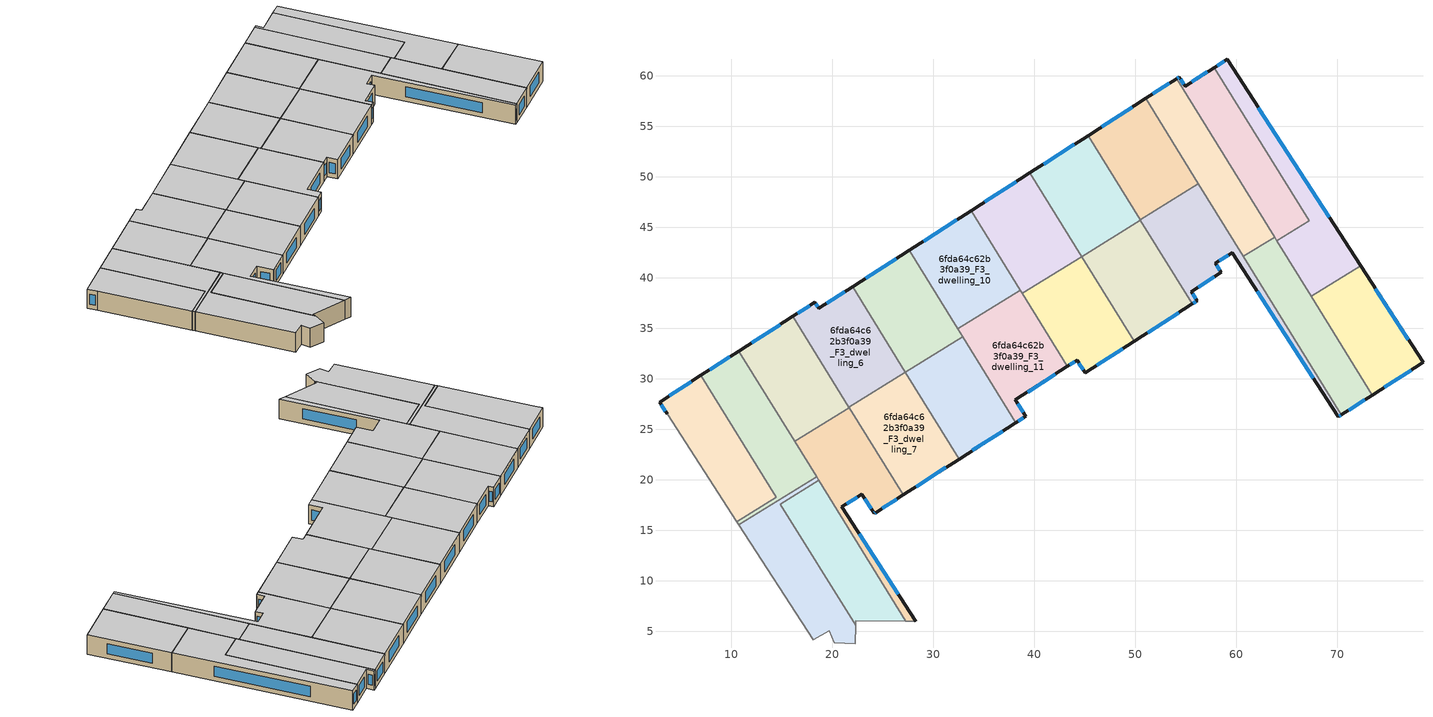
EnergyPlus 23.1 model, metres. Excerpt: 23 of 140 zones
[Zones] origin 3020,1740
6fda64c62b3f0a39_F3_dwelling_0
 floor to 6fda64c62b3f0a39_F2_dwelling_0 (EU_floor_Construction): 6.99,30.35 14.45,18.29 10.54,15.88 3.63,26.55 2.89,27.71 z9
 wall outside (EU_wall_Construction): 6.99,30.35 2.89,27.71 3.63,26.55 z9:12
 wall to 6fda64c62b3f0a39_F3_dwelling_1 (EU_wall_Construction): 10.54,15.88 14.45,18.29 6.99,30.35 z9:12
 wall adiabatic (EU_wall_Construction): 3.63,26.55 10.54,15.88 z9:12
 window (EU_Window_Construction): 6.03,29.73 3.85,28.33 / 3.06,27.44 3.46,26.82 z9.7:11.3
 ceiling to 6fda64c62b3f0a39_F4_dwelling_0 (EU_floor_Construction): 14.45,18.29 6.99,30.35 2.89,27.71 3.63,26.55 10.54,15.88 z12
6fda64c62b3f0a39_F3_dwelling_1
 floor to 6fda64c62b3f0a39_F2_dwelling_1 (EU_floor_Construction): 10.75,32.76 18.45,20.3 10.75,15.55 10.54,15.88 14.45,18.29 6.99,30.35 z9
 wall outside (EU_wall_Construction): 10.75,32.76 6.99,30.35 z9:12
 wall to 6fda64c62b3f0a39_F3_dwelling_2 (EU_wall_Construction): 10.75,15.55 18.45,20.3 z9:12
 wall adiabatic (EU_wall_Construction): 10.54,15.88 10.75,15.55 z9:12
 wall to 6fda64c62b3f0a39_F3_dwelling_4 (EU_wall_Construction): 16.28,23.81 10.75,32.76 z9:12
 wall to 6fda64c62b3f0a39_F3_dwelling_5 (EU_wall_Construction): 18.45,20.3 16.28,23.81 z9:12
 window (EU_Window_Construction): 9.87,32.2 7.87,30.92 z9.7:11.3
 ceiling to 6fda64c62b3f0a39_F4_dwelling_1 (EU_floor_Construction): 18.45,20.3 10.75,32.76 6.99,30.35 14.45,18.29 10.54,15.88 10.75,15.55 z12
6fda64c62b3f0a39_F3_dwelling_10
 floor to 6fda64c62b3f0a39_F2_dwelling_10 (EU_floor_Construction): 33.75,46.66 38.63,38.77 32.44,34.95 27.63,42.73 z9
 wall outside (EU_wall_Construction): 33.75,46.66 27.63,42.73 z9:12
 wall to 6fda64c62b3f0a39_F3_dwelling_11 (EU_wall_Construction): 32.44,34.95 38.63,38.77 z9:12
 wall to 6fda64c62b3f0a39_F3_dwelling_12 (EU_wall_Construction): 38.63,38.77 33.75,46.66 z9:12
 wall to 6fda64c62b3f0a39_F3_dwelling_8 (EU_wall_Construction): 27.63,42.73 32.44,34.95 z9:12
 window (EU_Window_Construction): 32.31,45.74 29.07,43.66 z9.7:11.3
 ceiling to 6fda64c62b3f0a39_F4_dwelling_10 (EU_floor_Construction): 38.63,38.77 33.75,46.66 27.63,42.73 32.44,34.95 z12
6fda64c62b3f0a39_F3_dwelling_11
 floor to 6fda64c62b3f0a39_F2_dwelling_11 (EU_floor_Construction): 38.63,38.77 43.28,31.24 38.11,27.93 39.15,26.31 38.17,25.68 32.44,34.95 z9
 wall outside (EU_wall_Construction): 38.17,25.68 39.15,26.31 38.11,27.93 43.28,31.24 z9:12
 wall to 6fda64c62b3f0a39_F3_dwelling_9 (EU_wall_Construction): 32.93,34.16 38.17,25.68 z9:12
 wall to 6fda64c62b3f0a39_F3_dwelling_13 (EU_wall_Construction): 43.28,31.24 38.81,38.48 z9:12
 wall to 6fda64c62b3f0a39_F3_dwelling_12 (EU_wall_Construction): 38.81,38.48 38.63,38.77 z9:12
 wall to 6fda64c62b3f0a39_F3_dwelling_8 (EU_wall_Construction): 32.44,34.95 32.93,34.16 z9:12
 window (EU_Window_Construction): 39.33,28.71 42.07,30.46 / 38.91,26.69 38.36,27.55 / 38.4,25.83 38.92,26.16 z9.7:11.3
 ceiling to 6fda64c62b3f0a39_F4_dwelling_11 (EU_floor_Construction): 39.15,26.31 38.11,27.93 43.28,31.24 38.63,38.77 32.44,34.95 38.17,25.68 z12
6fda64c62b3f0a39_F3_dwelling_12
 floor to 6fda64c62b3f0a39_F2_dwelling_12 (EU_floor_Construction): 39.57,50.41 44.69,42.12 38.81,38.48 33.75,46.66 z9
 wall outside (EU_wall_Construction): 39.57,50.41 33.75,46.66 z9:12
 wall to 6fda64c62b3f0a39_F3_dwelling_14 (EU_wall_Construction): 44.69,42.12 39.57,50.41 z9:12
 wall to 6fda64c62b3f0a39_F3_dwelling_13 (EU_wall_Construction): 38.81,38.48 44.69,42.12 z9:12
 window (EU_Window_Construction): 38.2,49.53 35.12,47.54 z9.7:11.3
 ceiling to 6fda64c62b3f0a39_F4_dwelling_12 (EU_floor_Construction): 44.69,42.12 39.57,50.41 33.75,46.66 38.81,38.48 z12
6fda64c62b3f0a39_F3_dwelling_13
 floor to 6fda64c62b3f0a39_F2_dwelling_13 (EU_floor_Construction): 44.69,42.12 49.88,33.73 45.03,30.61 44.24,31.86 43.28,31.24 38.81,38.48 z9
 wall outside (EU_wall_Construction): 43.28,31.24 44.24,31.86 45.03,30.61 49.88,33.73 z9:12
 wall to 6fda64c62b3f0a39_F3_dwelling_15 (EU_wall_Construction): 49.88,33.73 44.69,42.12 z9:12
 window (EU_Window_Construction): 46.17,31.34 48.74,33 / 44.42,31.56 44.85,30.9 / 43.51,31.39 44.01,31.71 z9.7:11.3
 ceiling to 6fda64c62b3f0a39_F4_dwelling_13 (EU_floor_Construction): 49.88,33.73 44.69,42.12 38.81,38.48 43.28,31.24 44.24,31.86 45.03,30.61 z12
6fda64c62b3f0a39_F3_dwelling_14
 floor to 6fda64c62b3f0a39_F2_dwelling_14 (EU_floor_Construction): 45.32,54.1 50.51,45.71 44.7,42.12 39.57,50.41 z9
 wall outside (EU_wall_Construction): 45.32,54.1 39.57,50.41 z9:12
 wall to 6fda64c62b3f0a39_F3_dwelling_15 (EU_wall_Construction): 44.7,42.12 50.51,45.71 z9:12
 wall to 6fda64c62b3f0a39_F3_dwelling_16 (EU_wall_Construction): 50.49,45.75 45.32,54.1 z9:12
 wall to 6fda64c62b3f0a39_F3_dwelling_17 (EU_wall_Construction): 50.51,45.71 50.49,45.75 z9:12
 window (EU_Window_Construction): 43.97,53.23 40.92,51.27 z9.7:11.3
 ceiling to 6fda64c62b3f0a39_F4_dwelling_14 (EU_floor_Construction): 50.51,45.71 45.32,54.1 39.57,50.41 44.7,42.12 z12
6fda64c62b3f0a39_F3_dwelling_15
 floor to 6fda64c62b3f0a39_F2_dwelling_15 (EU_floor_Construction): 50.51,45.71 55.63,37.42 49.88,33.73 44.7,42.12 z9
 wall outside (EU_wall_Construction): 49.88,33.73 55.63,37.42 z9:12
 wall to 6fda64c62b3f0a39_F3_dwelling_17 (EU_wall_Construction): 55.63,37.42 50.51,45.71 z9:12
 window (EU_Window_Construction): 51.23,34.6 54.28,36.56 z9.7:11.3
 ceiling to 6fda64c62b3f0a39_F4_dwelling_15 (EU_floor_Construction): 55.63,37.42 50.51,45.71 44.7,42.12 49.88,33.73 z12
6fda64c62b3f0a39_F3_dwelling_16
 floor to 6fda64c62b3f0a39_F2_dwelling_16 (EU_floor_Construction): 51.03,57.77 56.26,49.32 50.49,45.75 45.32,54.1 z9
 wall outside (EU_wall_Construction): 51.03,57.77 45.32,54.1 z9:12
 wall to 6fda64c62b3f0a39_F3_dwelling_17 (EU_wall_Construction): 50.49,45.75 56.26,49.32 z9:12
 wall to 6fda64c62b3f0a39_F3_dwelling_18 (EU_wall_Construction): 56.26,49.32 51.03,57.77 z9:12
 window (EU_Window_Construction): 49.69,56.91 46.66,54.96 z9.7:11.3
 ceiling to 6fda64c62b3f0a39_F4_dwelling_16 (EU_floor_Construction): 56.26,49.32 51.03,57.77 45.32,54.1 50.49,45.75 z12
6fda64c62b3f0a39_F3_dwelling_17
 floor to 6fda64c62b3f0a39_F2_dwelling_17 (EU_floor_Construction): 59.58,42.51 57.93,41.45 58.5,40.56 55.53,38.64 56.11,37.74 55.63,37.42 50.49,45.75 56.26,49.32 70.4,26.44 70.1,26.25 z9
 wall outside (EU_wall_Construction): 55.63,37.42 56.11,37.74 55.53,38.64 58.5,40.56 57.93,41.45 59.58,42.51 70.1,26.25 70.4,26.44 z9:12
 wall to 6fda64c62b3f0a39_F3_dwelling_19 (EU_wall_Construction): 70.4,26.44 60.7,42.13 z9:12
 wall to 6fda64c62b3f0a39_F3_dwelling_18 (EU_wall_Construction): 60.7,42.13 56.26,49.32 z9:12
 window (EU_Window_Construction): 58.32,41.7 59.2,42.26 / 58.37,40.77 58.06,41.24 / 56.22,39.09 57.8,40.11 / 55.97,37.95 55.66,38.43 / 55.74,37.5 56,37.66 / 70.17,26.29 70.33,26.39 / 62.05,38.69 67.63,30.07 z9.7:11.3
 ceiling to 6fda64c62b3f0a39_F4_dwelling_17 (EU_floor_Construction): 70.4,26.44 56.26,49.32 50.49,45.75 55.63,37.42 56.11,37.74 55.53,38.64 58.5,40.56 57.93,41.45 59.58,42.51 70.1,26.25 z12
6fda64c62b3f0a39_F3_dwelling_18
 floor to 6fda64c62b3f0a39_F2_dwelling_18 (EU_floor_Construction): 54.09,59.74 63.79,44.04 60.7,42.13 51.03,57.77 z9
 wall outside (EU_wall_Construction): 54.09,59.74 51.03,57.77 z9:12
 wall to 6fda64c62b3f0a39_F3_dwelling_19 (EU_wall_Construction): 60.7,42.13 63.79,44.04 z9:12
 wall to 6fda64c62b3f0a39_F3_dwelling_20 (EU_wall_Construction): 63.79,44.04 54.09,59.74 z9:12
 window (EU_Window_Construction): 53.37,59.27 51.75,58.23 z9.7:11.3
 ceiling to 6fda64c62b3f0a39_F4_dwelling_18 (EU_floor_Construction): 63.79,44.04 54.09,59.74 51.03,57.77 60.7,42.13 z12
6fda64c62b3f0a39_F3_dwelling_19
 floor to 6fda64c62b3f0a39_F2_dwelling_19 (EU_floor_Construction): 63.79,44.04 73.46,28.41 70.4,26.44 60.7,42.13 z9
 wall outside (EU_wall_Construction): 70.4,26.44 73.46,28.41 z9:12
 wall to 6fda64c62b3f0a39_F3_dwelling_22 (EU_wall_Construction): 73.46,28.41 67.42,38.17 z9:12
 wall to 6fda64c62b3f0a39_F3_dwelling_21 (EU_wall_Construction): 67.42,38.17 64.02,43.67 z9:12
 wall to 6fda64c62b3f0a39_F3_dwelling_20 (EU_wall_Construction): 64.02,43.67 63.79,44.04 z9:12
 window (EU_Window_Construction): 71.12,26.9 72.74,27.94 z9.7:11.3
 ceiling to 6fda64c62b3f0a39_F4_dwelling_19 (EU_floor_Construction): 73.46,28.41 63.79,44.04 60.7,42.13 70.4,26.44 z12
6fda64c62b3f0a39_F3_dwelling_2
 floor to 6fda64c62b3f0a39_F2_dwelling_2 (EU_floor_Construction): 18.66,19.96 14.87,17.62 22.3,5.59 22.27,3.79 20.19,3.86 19.7,5.07 18.12,4.17 10.75,15.55 18.45,20.3 z9
 wall adiabatic (EU_wall_Construction): 10.75,15.55 18.12,4.17 19.7,5.07 20.19,3.86 22.27,3.79 22.3,5.59 z9:12
 wall to 6fda64c62b3f0a39_F3_dwelling_3 (EU_wall_Construction): 22.3,5.59 14.87,17.62 18.66,19.96 z9:12
 wall to 6fda64c62b3f0a39_F3_dwelling_5 (EU_wall_Construction): 18.66,19.96 18.45,20.3 z9:12
 ceiling to 6fda64c62b3f0a39_F4_dwelling_2 (EU_floor_Construction): 22.27,3.79 22.3,5.59 14.87,17.62 18.66,19.96 18.45,20.3 10.75,15.55 18.12,4.17 19.7,5.07 20.19,3.86 z12
6fda64c62b3f0a39_F3_dwelling_20
 floor to 6fda64c62b3f0a39_F2_dwelling_20 (EU_floor_Construction): 57.81,60.83 67.2,45.64 64.02,43.67 54.09,59.74 54.34,59.9 54.93,58.98 z9
 wall outside (EU_wall_Construction): 57.81,60.83 54.93,58.98 54.34,59.9 54.09,59.74 z9:12
 wall to 6fda64c62b3f0a39_F3_dwelling_21 (EU_wall_Construction): 64.02,43.67 67.2,45.64 57.81,60.83 z9:12
 window (EU_Window_Construction): 54.79,59.2 54.48,59.68 / 57.13,60.4 55.6,59.42 / 54.28,59.86 54.15,59.77 z9.7:11.3
 ceiling to 6fda64c62b3f0a39_F4_dwelling_20 (EU_floor_Construction): 67.2,45.64 57.81,60.83 54.93,58.98 54.34,59.9 54.09,59.74 64.02,43.67 z12
6fda64c62b3f0a39_F3_dwelling_21
 floor to 6fda64c62b3f0a39_F2_dwelling_21 (EU_floor_Construction): 59.08,61.65 72.31,41.19 67.42,38.17 64.02,43.67 67.2,45.64 57.81,60.83 z9
 wall outside (EU_wall_Construction): 72.31,41.19 59.08,61.65 57.81,60.83 z9:12
 wall to 6fda64c62b3f0a39_F3_dwelling_22 (EU_wall_Construction): 67.42,38.17 72.31,41.19 z9:12
 window (EU_Window_Construction): 58.78,61.46 58.11,61.02 / 69.2,46 62.19,56.84 z9.7:11.3
 ceiling to 6fda64c62b3f0a39_F4_dwelling_21 (EU_floor_Construction): 72.31,41.19 59.08,61.65 57.81,60.83 67.2,45.64 64.02,43.67 67.42,38.17 z12
6fda64c62b3f0a39_F3_dwelling_22
 floor to 6fda64c62b3f0a39_F2_dwelling_22 (EU_floor_Construction): 72.31,41.19 78.49,31.64 73.46,28.41 67.42,38.17 z9
 wall outside (EU_wall_Construction): 73.46,28.41 78.49,31.64 72.31,41.19 z9:12
 window (EU_Window_Construction): 77.04,33.88 73.76,38.95 / 74.64,29.16 77.31,30.88 z9.7:11.3
 ceiling to 6fda64c62b3f0a39_F4_dwelling_22 (EU_floor_Construction): 78.49,31.64 72.31,41.19 67.42,38.17 73.46,28.41 z12
6fda64c62b3f0a39_F3_dwelling_3
 floor to 6fda64c62b3f0a39_F2_dwelling_3 (EU_floor_Construction): 18.66,19.96 27.29,6 22.31,6.05 22.3,5.59 14.87,17.62 z9
 wall adiabatic (EU_wall_Construction): 22.3,5.59 22.31,6.05 27.29,6 z9:12
 wall to 6fda64c62b3f0a39_F3_dwelling_5 (EU_wall_Construction): 27.29,6 18.66,19.96 z9:12
 ceiling to 6fda64c62b3f0a39_F4_dwelling_3 (EU_floor_Construction): 27.29,6 18.66,19.96 14.87,17.62 22.3,5.59 22.31,6.05 z12
6fda64c62b3f0a39_F3_dwelling_4
 floor to 6fda64c62b3f0a39_F2_dwelling_4 (EU_floor_Construction): 16.07,36.19 21.67,27.13 16.28,23.81 10.75,32.76 z9
 wall outside (EU_wall_Construction): 16.07,36.19 10.75,32.76 z9:12
 wall to 6fda64c62b3f0a39_F3_dwelling_5 (EU_wall_Construction): 16.28,23.81 21.67,27.13 27,18.51 z9:12
 wall to 6fda64c62b3f0a39_F3_dwelling_6 (EU_wall_Construction): 21.62,27.21 16.07,36.19 z9:12
 wall to 6fda64c62b3f0a39_F3_dwelling_7 (EU_wall_Construction): 27,18.51 21.67,27.14 21.62,27.21 z9:12
 window (EU_Window_Construction): 14.82,35.38 12,33.57 z9.7:11.3
 ceiling to 6fda64c62b3f0a39_F4_dwelling_4 (EU_floor_Construction): 21.67,27.13 16.07,36.19 10.75,32.76 16.28,23.81 z12
6fda64c62b3f0a39_F3_dwelling_5
 floor to 6fda64c62b3f0a39_F2_dwelling_5 (EU_floor_Construction): 21.67,27.13 27,18.51 24.29,16.76 24.16,16.68 22.92,18.59 20.94,17.33 28.27,6 27.29,6 16.28,23.81 z9
 wall outside (EU_wall_Construction): 28.27,6 20.94,17.33 22.92,18.59 24.16,16.68 24.29,16.76 27,18.51 z9:12
 wall adiabatic (EU_wall_Construction): 27.29,6 28.27,6 z9:12
 window (EU_Window_Construction): 26.55,8.66 22.66,14.67 / 24.93,17.17 26.36,18.1 / 24.19,16.7 24.26,16.75 / 23.21,18.14 23.87,17.13 / 21.41,17.62 22.45,18.3 z9.7:11.3
 ceiling to 6fda64c62b3f0a39_F4_dwelling_5 (EU_floor_Construction): 28.27,6 20.94,17.33 22.92,18.59 24.16,16.68 24.29,16.76 27,18.51 21.67,27.13 16.28,23.81 27.29,6 z12
6fda64c62b3f0a39_F3_dwelling_6
 floor to 6fda64c62b3f0a39_F2_dwelling_6 (EU_floor_Construction): 22.01,39.12 27.23,30.67 21.62,27.21 16.07,36.19 18.27,37.6 18.67,36.98 z9
 wall outside (EU_wall_Construction): 22.01,39.12 18.67,36.98 18.27,37.6 16.07,36.19 z9:12
 wall to 6fda64c62b3f0a39_F3_dwelling_7 (EU_wall_Construction): 21.62,27.21 27.23,30.67 z9:12
 wall to 6fda64c62b3f0a39_F3_dwelling_8 (EU_wall_Construction): 27.23,30.67 22.01,39.12 z9:12
 window (EU_Window_Construction): 18.58,37.12 18.36,37.45 / 21.22,38.62 19.46,37.48 / 17.75,37.27 16.59,36.52 z9.7:11.3
 ceiling to 6fda64c62b3f0a39_F4_dwelling_6 (EU_floor_Construction): 27.23,30.67 22.01,39.12 18.67,36.98 18.27,37.6 16.07,36.19 21.62,27.21 z12
6fda64c62b3f0a39_F3_dwelling_7
 floor to 6fda64c62b3f0a39_F2_dwelling_7 (EU_floor_Construction): 27.23,30.67 32.54,22.07 27,18.51 21.62,27.21 z9
 wall outside (EU_wall_Construction): 27,18.51 32.54,22.07 z9:12
 wall to 6fda64c62b3f0a39_F3_dwelling_9 (EU_wall_Construction): 32.55,22.07 27.24,30.64 z9:12
 wall to 6fda64c62b3f0a39_F3_dwelling_8 (EU_wall_Construction): 27.24,30.64 27.23,30.67 z9:12
 window (EU_Window_Construction): 28.3,19.34 31.24,21.23 z9.7:11.3
 ceiling to 6fda64c62b3f0a39_F4_dwelling_7 (EU_floor_Construction): 32.54,22.07 27.23,30.67 21.62,27.21 27,18.51 z12
6fda64c62b3f0a39_F3_dwelling_8
 floor to 6fda64c62b3f0a39_F2_dwelling_8 (EU_floor_Construction): 27.63,42.73 32.93,34.16 27.24,30.64 22.01,39.12 z9
 wall outside (EU_wall_Construction): 27.63,42.73 22.01,39.12 z9:12
 wall to 6fda64c62b3f0a39_F3_dwelling_9 (EU_wall_Construction): 27.24,30.64 32.93,34.16 z9:12
 window (EU_Window_Construction): 26.31,41.88 23.33,39.97 z9.7:11.3
 ceiling to 6fda64c62b3f0a39_F4_dwelling_8 (EU_floor_Construction): 32.93,34.16 27.63,42.73 22.01,39.12 27.24,30.64 z12
6fda64c62b3f0a39_F3_dwelling_9
 floor to 6fda64c62b3f0a39_F2_dwelling_9 (EU_floor_Construction): 32.93,34.16 38.17,25.68 32.54,22.07 27.24,30.64 z9
 wall outside (EU_wall_Construction): 32.54,22.07 38.17,25.68 z9:12
 window (EU_Window_Construction): 33.87,22.92 36.85,24.83 z9.7:11.3
 ceiling to 6fda64c62b3f0a39_F4_dwelling_9 (EU_floor_Construction): 38.17,25.68 32.93,34.16 27.24,30.64 32.54,22.07 z12
[Building]
EU S2 Campaign: North Axis=0; Terrain=City; Solar Distribution=FullExterior
[Site:Location]
Budapest.Ferenc.Liszt.Intl.AP: Latitude=47.437; Longitude=19.256; Time Zone=1; Elevation=185
[SizingPeriod:WeatherFileDays]
AnnualSizingPeriod: Begin Month=1; Begin Day of Month=1; End Month=12; End Day of Month=31; Day of Week for Start Day=Monday; Use Weather File Daylight Saving Period=No; Use Weather File Rain and Snow Indicators=No
[MATERIAL]
EU_InternalMass_Material: Roughness=MediumRough; Thickness=0.1; Conductivity=1; Density=1800; Specific Heat=900; Thermal Absorptance=0.9; Solar Absorptance=0.7; Visible Absorptance=0.7
[MATERIAL:NOMASS] Roughness=MediumRough; Thermal Absorptance=0.9; Solar Absorptance=0.7; Visible Absorptance=0.7
Name | Thermal Resistance
EU_wall_NoMass | 0.832559
EU_floor_NoMass | 0.872794
[WINDOWMATERIAL:SIMPLEGLAZINGSYSTEM]
EU_Window_SimpleGlazing: UFactor=2.79869; Solar Heat Gain Coefficient=0.75; Visible Transmittance=0.75
[CONSTRUCTION]
EU_wall_Construction: EU_wall_NoMass
EU_floor_Construction: EU_floor_NoMass
EU_Window_Construction: EU_Window_SimpleGlazing
EU_InternalMass_Construction: EU_InternalMass_Material
[ZONE] Type=1; Multiplier=1; Ceiling Height=autocalculate; Floor Area=autocalculate; Part of Total Floor Area=Yes
Name | Volume
6fda64c62b3f0a39_F3_dwelling_0; 6fda64c62b3f0a39_F3_dwelling_13 | 200.995
6fda64c62b3f0a39_F3_dwelling_1 | 201.01
6fda64c62b3f0a39_F3_dwelling_10 | 201.004
6fda64c62b3f0a39_F3_dwelling_11 | 201.016
6fda64c62b3f0a39_F3_dwelling_12; 6fda64c62b3f0a39_F3_dwelling_16; 6fda64c62b3f0a39_F3_dwelling_3 | 201.003
6fda64c62b3f0a39_F3_dwelling_14 | 201.008
6fda64c62b3f0a39_F3_dwelling_15 | 201
6fda64c62b3f0a39_F3_dwelling_17 | 200.991
6fda64c62b3f0a39_F3_dwelling_18 | 200.985
6fda64c62b3f0a39_F3_dwelling_19 | 201.021
6fda64c62b3f0a39_F3_dwelling_2 | 201.012
6fda64c62b3f0a39_F3_dwelling_20 | 201.02
6fda64c62b3f0a39_F3_dwelling_21 | 200.996
6fda64c62b3f0a39_F3_dwelling_22 | 200.999
6fda64c62b3f0a39_F3_dwelling_4 | 201.025
6fda64c62b3f0a39_F3_dwelling_5 | 201.009
6fda64c62b3f0a39_F3_dwelling_6 | 200.99
6fda64c62b3f0a39_F3_dwelling_7 | 200.981
6fda64c62b3f0a39_F3_dwelling_8 | 201.015
6fda64c62b3f0a39_F3_dwelling_9 | 201.006
[INTERNALMASS] Construction=EU_InternalMass_Construction
Name | Zone or ZoneList | Surface Area
6fda64c62b3f0a39_F3_dwelling_0_EU_InternalMass | 6fda64c62b3f0a39_F3_dwelling_0 | 66.9974
6fda64c62b3f0a39_F3_dwelling_1_EU_InternalMass | 6fda64c62b3f0a39_F3_dwelling_1 | 67.0032
6fda64c62b3f0a39_F3_dwelling_2_EU_InternalMass | 6fda64c62b3f0a39_F3_dwelling_2 | 67.0037
6fda64c62b3f0a39_F3_dwelling_3_EU_InternalMass | 6fda64c62b3f0a39_F3_dwelling_3 | 67.0004
6fda64c62b3f0a39_F3_dwelling_4_EU_InternalMass | 6fda64c62b3f0a39_F3_dwelling_4 | 67.0058
6fda64c62b3f0a39_F3_dwelling_5_EU_InternalMass | 6fda64c62b3f0a39_F3_dwelling_5 | 67.003
6fda64c62b3f0a39_F3_dwelling_6_EU_InternalMass | 6fda64c62b3f0a39_F3_dwelling_6 | 66.9968
6fda64c62b3f0a39_F3_dwelling_7_EU_InternalMass | 6fda64c62b3f0a39_F3_dwelling_7 | 66.9941
6fda64c62b3f0a39_F3_dwelling_8_EU_InternalMass | 6fda64c62b3f0a39_F3_dwelling_8 | 67.0026
6fda64c62b3f0a39_F3_dwelling_9_EU_InternalMass | 6fda64c62b3f0a39_F3_dwelling_9 | 67.0036
6fda64c62b3f0a39_F3_dwelling_10_EU_InternalMass | 6fda64c62b3f0a39_F3_dwelling_10 | 67.0023
6fda64c62b3f0a39_F3_dwelling_11_EU_InternalMass | 6fda64c62b3f0a39_F3_dwelling_11 | 67.0045
6fda64c62b3f0a39_F3_dwelling_12_EU_InternalMass | 6fda64c62b3f0a39_F3_dwelling_12 | 67.001
6fda64c62b3f0a39_F3_dwelling_13_EU_InternalMass | 6fda64c62b3f0a39_F3_dwelling_13 | 66.9977
6fda64c62b3f0a39_F3_dwelling_14_EU_InternalMass | 6fda64c62b3f0a39_F3_dwelling_14 | 67.0024
6fda64c62b3f0a39_F3_dwelling_15_EU_InternalMass | 6fda64c62b3f0a39_F3_dwelling_15 | 66.9992
6fda64c62b3f0a39_F3_dwelling_16_EU_InternalMass | 6fda64c62b3f0a39_F3_dwelling_16 | 67.0021
6fda64c62b3f0a39_F3_dwelling_17_EU_InternalMass | 6fda64c62b3f0a39_F3_dwelling_17 | 66.9976
6fda64c62b3f0a39_F3_dwelling_18_EU_InternalMass | 6fda64c62b3f0a39_F3_dwelling_18 | 66.9963
6fda64c62b3f0a39_F3_dwelling_19_EU_InternalMass | 6fda64c62b3f0a39_F3_dwelling_19 | 67.0061
6fda64c62b3f0a39_F3_dwelling_20_EU_InternalMass | 6fda64c62b3f0a39_F3_dwelling_20 | 67.0069
6fda64c62b3f0a39_F3_dwelling_21_EU_InternalMass | 6fda64c62b3f0a39_F3_dwelling_21 | 66.9986
6fda64c62b3f0a39_F3_dwelling_22_EU_InternalMass | 6fda64c62b3f0a39_F3_dwelling_22 | 66.9977
[OTHEREQUIPMENT] Fuel Type=Electricity; Design Level Calculation Method=Watts/Area; Power per Zone Floor Area=1; Fraction Latent=0; Fraction Radiant=0; Fraction Lost=0; Carbon Dioxide Generation Rate=0; EndUse Subcategory=EU_Step8_InternalGains
Name | Zone or ZoneList or Space or SpaceList | Schedule
EU_Step8_InternalGain_6fda64c62b3f0a39_F3_dwelling_0_f000 | 6fda64c62b3f0a39_F3_dwelling_0 | EU_Step8_GainSchedule_6fda64c62b3f0a39_F3_dwelling_0_f000
EU_Step8_InternalGain_6fda64c62b3f0a39_F3_dwelling_1_f000 | 6fda64c62b3f0a39_F3_dwelling_1 | EU_Step8_GainSchedule_6fda64c62b3f0a39_F3_dwelling_1_f000
EU_Step8_InternalGain_6fda64c62b3f0a39_F3_dwelling_2_f000 | 6fda64c62b3f0a39_F3_dwelling_2 | EU_Step8_GainSchedule_6fda64c62b3f0a39_F3_dwelling_2_f000
EU_Step8_InternalGain_6fda64c62b3f0a39_F3_dwelling_3_f000 | 6fda64c62b3f0a39_F3_dwelling_3 | EU_Step8_GainSchedule_6fda64c62b3f0a39_F3_dwelling_3_f000
EU_Step8_InternalGain_6fda64c62b3f0a39_F3_dwelling_4_f000 | 6fda64c62b3f0a39_F3_dwelling_4 | EU_Step8_GainSchedule_6fda64c62b3f0a39_F3_dwelling_4_f000
EU_Step8_InternalGain_6fda64c62b3f0a39_F3_dwelling_5_f000 | 6fda64c62b3f0a39_F3_dwelling_5 | EU_Step8_GainSchedule_6fda64c62b3f0a39_F3_dwelling_5_f000
EU_Step8_InternalGain_6fda64c62b3f0a39_F3_dwelling_6_f000 | 6fda64c62b3f0a39_F3_dwelling_6 | EU_Step8_GainSchedule_6fda64c62b3f0a39_F3_dwelling_6_f000
EU_Step8_InternalGain_6fda64c62b3f0a39_F3_dwelling_7_f000 | 6fda64c62b3f0a39_F3_dwelling_7 | EU_Step8_GainSchedule_6fda64c62b3f0a39_F3_dwelling_7_f000
EU_Step8_InternalGain_6fda64c62b3f0a39_F3_dwelling_8_f000 | 6fda64c62b3f0a39_F3_dwelling_8 | EU_Step8_GainSchedule_6fda64c62b3f0a39_F3_dwelling_8_f000
EU_Step8_InternalGain_6fda64c62b3f0a39_F3_dwelling_9_f000 | 6fda64c62b3f0a39_F3_dwelling_9 | EU_Step8_GainSchedule_6fda64c62b3f0a39_F3_dwelling_9_f000
EU_Step8_InternalGain_6fda64c62b3f0a39_F3_dwelling_10_f000 | 6fda64c62b3f0a39_F3_dwelling_10 | EU_Step8_GainSchedule_6fda64c62b3f0a39_F3_dwelling_10_f000
EU_Step8_InternalGain_6fda64c62b3f0a39_F3_dwelling_11_f000 | 6fda64c62b3f0a39_F3_dwelling_11 | EU_Step8_GainSchedule_6fda64c62b3f0a39_F3_dwelling_11_f000
EU_Step8_InternalGain_6fda64c62b3f0a39_F3_dwelling_12_f000 | 6fda64c62b3f0a39_F3_dwelling_12 | EU_Step8_GainSchedule_6fda64c62b3f0a39_F3_dwelling_12_f000
EU_Step8_InternalGain_6fda64c62b3f0a39_F3_dwelling_13_f000 | 6fda64c62b3f0a39_F3_dwelling_13 | EU_Step8_GainSchedule_6fda64c62b3f0a39_F3_dwelling_13_f000
EU_Step8_InternalGain_6fda64c62b3f0a39_F3_dwelling_14_f000 | 6fda64c62b3f0a39_F3_dwelling_14 | EU_Step8_GainSchedule_6fda64c62b3f0a39_F3_dwelling_14_f000
EU_Step8_InternalGain_6fda64c62b3f0a39_F3_dwelling_15_f000 | 6fda64c62b3f0a39_F3_dwelling_15 | EU_Step8_GainSchedule_6fda64c62b3f0a39_F3_dwelling_15_f000
EU_Step8_InternalGain_6fda64c62b3f0a39_F3_dwelling_16_f000 | 6fda64c62b3f0a39_F3_dwelling_16 | EU_Step8_GainSchedule_6fda64c62b3f0a39_F3_dwelling_16_f000
EU_Step8_InternalGain_6fda64c62b3f0a39_F3_dwelling_17_f000 | 6fda64c62b3f0a39_F3_dwelling_17 | EU_Step8_GainSchedule_6fda64c62b3f0a39_F3_dwelling_17_f000
EU_Step8_InternalGain_6fda64c62b3f0a39_F3_dwelling_18_f000 | 6fda64c62b3f0a39_F3_dwelling_18 | EU_Step8_GainSchedule_6fda64c62b3f0a39_F3_dwelling_18_f000
EU_Step8_InternalGain_6fda64c62b3f0a39_F3_dwelling_19_f000 | 6fda64c62b3f0a39_F3_dwelling_19 | EU_Step8_GainSchedule_6fda64c62b3f0a39_F3_dwelling_19_f000
EU_Step8_InternalGain_6fda64c62b3f0a39_F3_dwelling_20_f000 | 6fda64c62b3f0a39_F3_dwelling_20 | EU_Step8_GainSchedule_6fda64c62b3f0a39_F3_dwelling_20_f000
EU_Step8_InternalGain_6fda64c62b3f0a39_F3_dwelling_21_f000 | 6fda64c62b3f0a39_F3_dwelling_21 | EU_Step8_GainSchedule_6fda64c62b3f0a39_F3_dwelling_21_f000
EU_Step8_InternalGain_6fda64c62b3f0a39_F3_dwelling_22_f000 | 6fda64c62b3f0a39_F3_dwelling_22 | EU_Step8_GainSchedule_6fda64c62b3f0a39_F3_dwelling_22_f000
[ZONEVENTILATION:DESIGNFLOWRATE] Schedule=EU_AlwaysOn; Design Flow Rate Calculation Method=AirChanges/Hour; Air Changes per Hour=0.475469; Ventilation Type=Natural; Fan Pressure Rise=0; Fan Total Efficiency=1; Constant Term Coefficient=1; Temperature Term Coefficient=0; Velocity Term Coefficient=0; Velocity Squared Term Coefficient=0; Minimum Indoor Temperature=-100; Maximum Indoor Temperature=100; Delta Temperature=-100; Minimum Outdoor Temperature=-100; Maximum Outdoor Temperature=100; Maximum Wind Speed=40
Name | Zone or ZoneList or Space or SpaceList
EU_ConstantAir_6fda64c62b3f0a39_F3_dwelling_0 | 6fda64c62b3f0a39_F3_dwelling_0
EU_ConstantAir_6fda64c62b3f0a39_F3_dwelling_1 | 6fda64c62b3f0a39_F3_dwelling_1
EU_ConstantAir_6fda64c62b3f0a39_F3_dwelling_2 | 6fda64c62b3f0a39_F3_dwelling_2
EU_ConstantAir_6fda64c62b3f0a39_F3_dwelling_3 | 6fda64c62b3f0a39_F3_dwelling_3
EU_ConstantAir_6fda64c62b3f0a39_F3_dwelling_4 | 6fda64c62b3f0a39_F3_dwelling_4
EU_ConstantAir_6fda64c62b3f0a39_F3_dwelling_5 | 6fda64c62b3f0a39_F3_dwelling_5
EU_ConstantAir_6fda64c62b3f0a39_F3_dwelling_6 | 6fda64c62b3f0a39_F3_dwelling_6
EU_ConstantAir_6fda64c62b3f0a39_F3_dwelling_7 | 6fda64c62b3f0a39_F3_dwelling_7
EU_ConstantAir_6fda64c62b3f0a39_F3_dwelling_8 | 6fda64c62b3f0a39_F3_dwelling_8
EU_ConstantAir_6fda64c62b3f0a39_F3_dwelling_9 | 6fda64c62b3f0a39_F3_dwelling_9
EU_ConstantAir_6fda64c62b3f0a39_F3_dwelling_10 | 6fda64c62b3f0a39_F3_dwelling_10
EU_ConstantAir_6fda64c62b3f0a39_F3_dwelling_11 | 6fda64c62b3f0a39_F3_dwelling_11
EU_ConstantAir_6fda64c62b3f0a39_F3_dwelling_12 | 6fda64c62b3f0a39_F3_dwelling_12
EU_ConstantAir_6fda64c62b3f0a39_F3_dwelling_13 | 6fda64c62b3f0a39_F3_dwelling_13
EU_ConstantAir_6fda64c62b3f0a39_F3_dwelling_14 | 6fda64c62b3f0a39_F3_dwelling_14
EU_ConstantAir_6fda64c62b3f0a39_F3_dwelling_15 | 6fda64c62b3f0a39_F3_dwelling_15
EU_ConstantAir_6fda64c62b3f0a39_F3_dwelling_16 | 6fda64c62b3f0a39_F3_dwelling_16
EU_ConstantAir_6fda64c62b3f0a39_F3_dwelling_17 | 6fda64c62b3f0a39_F3_dwelling_17
EU_ConstantAir_6fda64c62b3f0a39_F3_dwelling_18 | 6fda64c62b3f0a39_F3_dwelling_18
EU_ConstantAir_6fda64c62b3f0a39_F3_dwelling_19 | 6fda64c62b3f0a39_F3_dwelling_19
EU_ConstantAir_6fda64c62b3f0a39_F3_dwelling_20 | 6fda64c62b3f0a39_F3_dwelling_20
EU_ConstantAir_6fda64c62b3f0a39_F3_dwelling_21 | 6fda64c62b3f0a39_F3_dwelling_21
EU_ConstantAir_6fda64c62b3f0a39_F3_dwelling_22 | 6fda64c62b3f0a39_F3_dwelling_22
[HVACTEMPLATE:ZONE:IDEALLOADSAIRSYSTEM] System Availability Schedule=EU_AlwaysOn; Maximum Heating Supply Air Temperature=50; Minimum Cooling Supply Air Temperature=13; Maximum Heating Supply Air Humidity Ratio=0.0156; Minimum Cooling Supply Air Humidity Ratio=0.0077; Heating Limit=NoLimit; Cooling Limit=NoLimit; Heating Availability Schedule=EU_AlwaysOn; Cooling Availability Schedule=EU_CoolingOff; Dehumidification Control Type=ConstantSensibleHeatRatio; Cooling Sensible Heat Ratio=0.7; Dehumidification Setpoint=60; Humidification Control Type=None; Humidification Setpoint=30; Outdoor Air Method=None; Outdoor Air Flow Rate per Person=0.00944; Outdoor Air Flow Rate per Zone Floor Area=0; Outdoor Air Flow Rate per Zone=0; Demand Controlled Ventilation Type=None; Outdoor Air Economizer Type=NoEconomizer; Heat Recovery Type=None; Sensible Heat Recovery Effectiveness=0.7; Latent Heat Recovery Effectiveness=0.65
Name | Template Thermostat
6fda64c62b3f0a39_F3_dwelling_0 | EU_HeatOnly_6fda64c62b3f0a39_F3_dwelling_0
6fda64c62b3f0a39_F3_dwelling_1 | EU_HeatOnly_6fda64c62b3f0a39_F3_dwelling_1
6fda64c62b3f0a39_F3_dwelling_2 | EU_HeatOnly_6fda64c62b3f0a39_F3_dwelling_2
6fda64c62b3f0a39_F3_dwelling_3 | EU_HeatOnly_6fda64c62b3f0a39_F3_dwelling_3
6fda64c62b3f0a39_F3_dwelling_4 | EU_HeatOnly_6fda64c62b3f0a39_F3_dwelling_4
6fda64c62b3f0a39_F3_dwelling_5 | EU_HeatOnly_6fda64c62b3f0a39_F3_dwelling_5
6fda64c62b3f0a39_F3_dwelling_6 | EU_HeatOnly_6fda64c62b3f0a39_F3_dwelling_6
6fda64c62b3f0a39_F3_dwelling_7 | EU_HeatOnly_6fda64c62b3f0a39_F3_dwelling_7
6fda64c62b3f0a39_F3_dwelling_8 | EU_HeatOnly_6fda64c62b3f0a39_F3_dwelling_8
6fda64c62b3f0a39_F3_dwelling_9 | EU_HeatOnly_6fda64c62b3f0a39_F3_dwelling_9
6fda64c62b3f0a39_F3_dwelling_10 | EU_HeatOnly_6fda64c62b3f0a39_F3_dwelling_10
6fda64c62b3f0a39_F3_dwelling_11 | EU_HeatOnly_6fda64c62b3f0a39_F3_dwelling_11
6fda64c62b3f0a39_F3_dwelling_12 | EU_HeatOnly_6fda64c62b3f0a39_F3_dwelling_12
6fda64c62b3f0a39_F3_dwelling_13 | EU_HeatOnly_6fda64c62b3f0a39_F3_dwelling_13
6fda64c62b3f0a39_F3_dwelling_14 | EU_HeatOnly_6fda64c62b3f0a39_F3_dwelling_14
6fda64c62b3f0a39_F3_dwelling_15 | EU_HeatOnly_6fda64c62b3f0a39_F3_dwelling_15
6fda64c62b3f0a39_F3_dwelling_16 | EU_HeatOnly_6fda64c62b3f0a39_F3_dwelling_16
6fda64c62b3f0a39_F3_dwelling_17 | EU_HeatOnly_6fda64c62b3f0a39_F3_dwelling_17
6fda64c62b3f0a39_F3_dwelling_18 | EU_HeatOnly_6fda64c62b3f0a39_F3_dwelling_18
6fda64c62b3f0a39_F3_dwelling_19 | EU_HeatOnly_6fda64c62b3f0a39_F3_dwelling_19
6fda64c62b3f0a39_F3_dwelling_20 | EU_HeatOnly_6fda64c62b3f0a39_F3_dwelling_20
6fda64c62b3f0a39_F3_dwelling_21 | EU_HeatOnly_6fda64c62b3f0a39_F3_dwelling_21
6fda64c62b3f0a39_F3_dwelling_22 | EU_HeatOnly_6fda64c62b3f0a39_F3_dwelling_22
[SIZING:ZONE] Zone Cooling Design Supply Air Temperature Input Method=SupplyAirTemperature; Zone Cooling Design Supply Air Temperature=13; Zone Heating Design Supply Air Temperature Input Method=SupplyAirTemperature; Zone Heating Design Supply Air Temperature=50; Zone Cooling Design Supply Air Humidity Ratio=0.008; Zone Heating Design Supply Air Humidity Ratio=0.008; Cooling Design Air Flow Method=DesignDay; Cooling Design Air Flow Rate=0; Cooling Minimum Air Flow per Zone Floor Area=0.000762; Cooling Minimum Air Flow=0; Cooling Minimum Air Flow Fraction=0.2; Heating Design Air Flow Method=DesignDay; Heating Design Air Flow Rate=0; Heating Maximum Air Flow per Zone Floor Area=0.002032; Heating Maximum Air Flow=0.141576; Heating Maximum Air Flow Fraction=0.3; Account for Dedicated Outdoor Air System=No; Dedicated Outdoor Air System Control Strategy=NeutralSupplyAir; Dedicated Outdoor Air Low Setpoint Temperature for Design=autosize; Dedicated Outdoor Air High Setpoint Temperature for Design=autosize; Zone Load Sizing Method=Sensible Load Only No Latent Load; Zone Latent Cooling Design Supply Air Humidity Ratio Input Method=HumidityRatioDifference; Zone Cooling Design Supply Air Humidity Ratio Difference=0.005; Zone Latent Heating Design Supply Air Humidity Ratio Input Method=HumidityRatioDifference; Zone Humidification Design Supply Air Humidity Ratio Difference=0.005
6fda64c62b3f0a39_F3_dwelling_0; 6fda64c62b3f0a39_F3_dwelling_1; 6fda64c62b3f0a39_F3_dwelling_2; 6fda64c62b3f0a39_F3_dwelling_3; 6fda64c62b3f0a39_F3_dwelling_4; 6fda64c62b3f0a39_F3_dwelling_5; 6fda64c62b3f0a39_F3_dwelling_6; 6fda64c62b3f0a39_F3_dwelling_7; 6fda64c62b3f0a39_F3_dwelling_8; 6fda64c62b3f0a39_F3_dwelling_9; 6fda64c62b3f0a39_F3_dwelling_10; 6fda64c62b3f0a39_F3_dwelling_11; 6fda64c62b3f0a39_F3_dwelling_12; 6fda64c62b3f0a39_F3_dwelling_13; 6fda64c62b3f0a39_F3_dwelling_14; 6fda64c62b3f0a39_F3_dwelling_15; 6fda64c62b3f0a39_F3_dwelling_16; 6fda64c62b3f0a39_F3_dwelling_17; 6fda64c62b3f0a39_F3_dwelling_18; 6fda64c62b3f0a39_F3_dwelling_19; 6fda64c62b3f0a39_F3_dwelling_20; 6fda64c62b3f0a39_F3_dwelling_21; 6fda64c62b3f0a39_F3_dwelling_22
[SCHEDULE:CONSTANT]
Name | Hourly Value
EU_AlwaysOn | 1
EU_CoolingOff | 0
[SCHEDULE:FILE] Column Number=1; Rows to Skip at Top=0; Number of Hours of Data=8760; Column Separator=Comma; Interpolate to Timestep=No; Minutes per Item=60; Adjust Schedule for Daylight Savings=Yes
Name | File
EU_Step8_GainSchedule_6fda64c62b3f0a39_F3_dwelling_0_f000 | ../../schedules/6fda64c62b3f0a39/6fda64c62b3f0a39_F3_dwelling_0_f000_gain.csv
EU_Step8_GainSchedule_6fda64c62b3f0a39_F3_dwelling_1_f000 | ../../schedules/6fda64c62b3f0a39/6fda64c62b3f0a39_F3_dwelling_1_f000_gain.csv
EU_Step8_GainSchedule_6fda64c62b3f0a39_F3_dwelling_2_f000 | ../../schedules/6fda64c62b3f0a39/6fda64c62b3f0a39_F3_dwelling_2_f000_gain.csv
EU_Step8_GainSchedule_6fda64c62b3f0a39_F3_dwelling_3_f000 | ../../schedules/6fda64c62b3f0a39/6fda64c62b3f0a39_F3_dwelling_3_f000_gain.csv
EU_Step8_GainSchedule_6fda64c62b3f0a39_F3_dwelling_4_f000 | ../../schedules/6fda64c62b3f0a39/6fda64c62b3f0a39_F3_dwelling_4_f000_gain.csv
EU_Step8_GainSchedule_6fda64c62b3f0a39_F3_dwelling_5_f000 | ../../schedules/6fda64c62b3f0a39/6fda64c62b3f0a39_F3_dwelling_5_f000_gain.csv
EU_Step8_GainSchedule_6fda64c62b3f0a39_F3_dwelling_6_f000 | ../../schedules/6fda64c62b3f0a39/6fda64c62b3f0a39_F3_dwelling_6_f000_gain.csv
EU_Step8_GainSchedule_6fda64c62b3f0a39_F3_dwelling_7_f000 | ../../schedules/6fda64c62b3f0a39/6fda64c62b3f0a39_F3_dwelling_7_f000_gain.csv
EU_Step8_GainSchedule_6fda64c62b3f0a39_F3_dwelling_8_f000 | ../../schedules/6fda64c62b3f0a39/6fda64c62b3f0a39_F3_dwelling_8_f000_gain.csv
EU_Step8_GainSchedule_6fda64c62b3f0a39_F3_dwelling_9_f000 | ../../schedules/6fda64c62b3f0a39/6fda64c62b3f0a39_F3_dwelling_9_f000_gain.csv
EU_Step8_GainSchedule_6fda64c62b3f0a39_F3_dwelling_10_f000 | ../../schedules/6fda64c62b3f0a39/6fda64c62b3f0a39_F3_dwelling_10_f000_gain.csv
EU_Step8_GainSchedule_6fda64c62b3f0a39_F3_dwelling_11_f000 | ../../schedules/6fda64c62b3f0a39/6fda64c62b3f0a39_F3_dwelling_11_f000_gain.csv
EU_Step8_GainSchedule_6fda64c62b3f0a39_F3_dwelling_12_f000 | ../../schedules/6fda64c62b3f0a39/6fda64c62b3f0a39_F3_dwelling_12_f000_gain.csv
EU_Step8_GainSchedule_6fda64c62b3f0a39_F3_dwelling_13_f000 | ../../schedules/6fda64c62b3f0a39/6fda64c62b3f0a39_F3_dwelling_13_f000_gain.csv
EU_Step8_GainSchedule_6fda64c62b3f0a39_F3_dwelling_14_f000 | ../../schedules/6fda64c62b3f0a39/6fda64c62b3f0a39_F3_dwelling_14_f000_gain.csv
EU_Step8_GainSchedule_6fda64c62b3f0a39_F3_dwelling_15_f000 | ../../schedules/6fda64c62b3f0a39/6fda64c62b3f0a39_F3_dwelling_15_f000_gain.csv
EU_Step8_GainSchedule_6fda64c62b3f0a39_F3_dwelling_16_f000 | ../../schedules/6fda64c62b3f0a39/6fda64c62b3f0a39_F3_dwelling_16_f000_gain.csv
EU_Step8_GainSchedule_6fda64c62b3f0a39_F3_dwelling_17_f000 | ../../schedules/6fda64c62b3f0a39/6fda64c62b3f0a39_F3_dwelling_17_f000_gain.csv
EU_Step8_GainSchedule_6fda64c62b3f0a39_F3_dwelling_18_f000 | ../../schedules/6fda64c62b3f0a39/6fda64c62b3f0a39_F3_dwelling_18_f000_gain.csv
EU_Step8_GainSchedule_6fda64c62b3f0a39_F3_dwelling_19_f000 | ../../schedules/6fda64c62b3f0a39/6fda64c62b3f0a39_F3_dwelling_19_f000_gain.csv
EU_Step8_GainSchedule_6fda64c62b3f0a39_F3_dwelling_20_f000 | ../../schedules/6fda64c62b3f0a39/6fda64c62b3f0a39_F3_dwelling_20_f000_gain.csv
EU_Step8_GainSchedule_6fda64c62b3f0a39_F3_dwelling_21_f000 | ../../schedules/6fda64c62b3f0a39/6fda64c62b3f0a39_F3_dwelling_21_f000_gain.csv
EU_Step8_GainSchedule_6fda64c62b3f0a39_F3_dwelling_22_f000 | ../../schedules/6fda64c62b3f0a39/6fda64c62b3f0a39_F3_dwelling_22_f000_gain.csv
